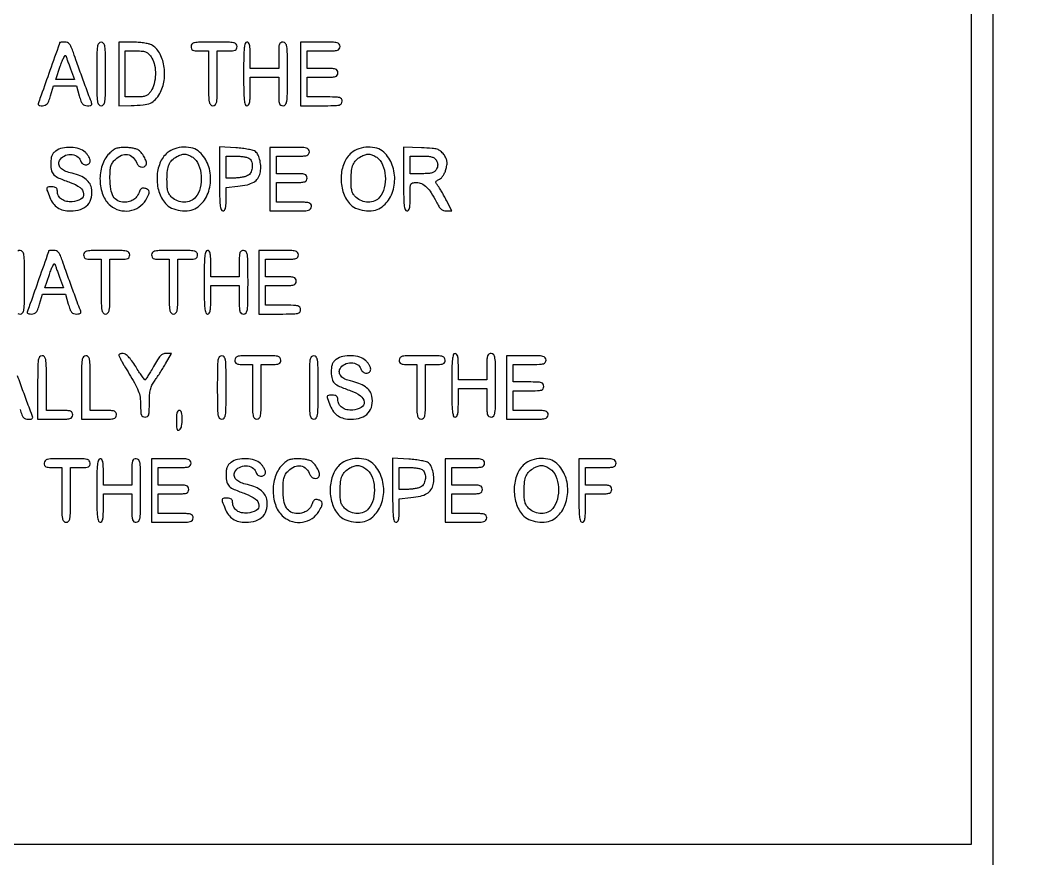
# Model space of a CAD drawing. Extents: x 0 to 1066, y 0 to 761.
# Drawn here: x 924.17 to 963, y 336.41 to 368.77 of the extents above; entities that cross this region are included whole.
import ezdxf

# ---------------------------------------------------------------- set-up
doc = ezdxf.new("R2010")
doc.units = 0
doc.header["$MEASUREMENT"] = 0

msp = doc.modelspace()

# ---------------------------------------------------------------- linework, layer by layer
for points in [[(409.06215, 749.15415), (40.8618, 749.132981), (40.8618, 380.65769), (40.8618, 12.1824), (501.2973, 12.1824), (961.7328, 12.1824), (961.7328, 380.646631), (961.7328, 749.110861), (961.41555, 749.1633, 0.040886), (961.153339, 749.184871, 0.000002), (934.190609, 749.194398, 0.000089), (904.448031, 749.199508, 0.000054), (869.1804, 749.195529, -0.000029), (813.61687, 749.186499, -0.000004), (696.10453, 749.175037, -0.000004), (556.774728, 749.163736, -0.000004)], [(925.693195, 367.90425, -0.084799), (925.686691, 367.866234, -0.000052), (925.32072, 366.827462, -0.000388), (924.985176, 365.877728, -0.009822), (924.888175, 365.62005, 0.060048), (924.868583, 365.546319, 0.230938), (924.882832, 365.502462, 0.170663), (924.930925, 365.478354, 0.031659), (925.031179, 365.472, 0.086283), (925.139294, 365.490797, 0.134827), (925.216123, 365.544759, 0.082591), (925.278196, 365.65177, 0.018432), (925.345668, 365.8527), (925.458076, 366.2334), (925.903043, 366.2334), (926.348011, 366.2334), (926.4546, 365.8527, 0.017944), (926.519985, 365.64779, 0.087286), (926.580212, 365.542331, 0.141822), (926.657434, 365.489952, 0.078722), (926.770746, 365.472, 0.029308), (926.875892, 365.478168, 0.166988), (926.925622, 365.502076, 0.236769), (926.940464, 365.545866, 0.061225), (926.92069, 365.62005, -0.006965), (926.798401, 365.936406, -0.001209), (926.577145, 366.53784, -0.001323), (926.357417, 367.144587, -0.005089), (926.225652, 367.52355, 0.017403), (926.146881, 367.7333, 0.074917), (926.078122, 367.847075, 0.125362), (925.998416, 367.904972, 0.094981), (925.891849, 367.9254, 0.00999), (925.815684, 367.923878, 0.016528), (925.751552, 367.919187, 0.010464), (925.700448, 367.912662, 0.371455)], [(927.1314, 366.6987, 0.002322), (927.134989, 365.925838, 0.031956), (927.155467, 365.646487, 0.123223), (927.206278, 365.520109, 0.240299), (927.3006, 365.472, 0.240299), (927.394922, 365.520109, 0.123223), (927.445733, 365.646487, 0.031956), (927.466211, 365.925838, 0.002322), (927.4698, 366.6987, 0.002322), (927.466211, 367.471562, 0.031956), (927.445733, 367.750912, 0.123223), (927.394922, 367.877291, 0.240299), (927.3006, 367.9254, 0.240299), (927.206278, 367.877291, 0.123223), (927.155467, 367.750912, 0.031956), (927.134989, 367.471562, 0.002322)], [(927.9774, 366.6987), (927.9774, 365.472), (928.46385, 365.480433, 0.018847), (928.92682, 365.505933, 0.076273), (929.200229, 365.574281, 0.107083), (929.391418, 365.708069, 0.057946), (929.561622, 365.940964, 0.09461), (929.732613, 366.445618, 0.077415), (929.723201, 367.016231, 0.083451), (929.547567, 367.516665, 0.148656), (929.237384, 367.818403, 0.065462), (929.12504, 367.858866, 0.01784), (928.939059, 367.892574, 0.017725), (928.723431, 367.915991, 0.017594), (928.50615, 367.924153), (927.9774, 367.9254)], [(930.7692, 367.7562, 0.094959), (930.785763, 367.669774, 0.184152), (930.83265, 367.618725, 0.098846), (930.925639, 367.59333, 0.017388), (931.1076, 367.587), (931.446, 367.587), (931.446, 366.5295, 0.002827), (931.449731, 365.869541, 0.036854), (931.470534, 365.625338, 0.138781), (931.521794, 365.514868, 0.218517), (931.6152, 365.472, 0.218517), (931.708606, 365.514868, 0.138781), (931.759866, 365.625338, 0.036854), (931.780669, 365.869541, 0.002827), (931.7844, 366.5295), (931.7844, 367.587), (932.1651, 367.587, 0.013964), (932.374858, 367.592859, 0.090841), (932.477063, 367.61755, 0.188085), (932.527634, 367.668595, 0.102588), (932.5458, 367.7562, 0.193568), (932.508602, 367.848685, 0.15568), (932.413613, 367.900221, 0.043488), (932.204605, 367.921467, 0.003595), (931.6575, 367.9254, 0.003595), (931.110395, 367.921467, 0.043488), (930.901388, 367.900221, 0.15568), (930.806398, 367.848685, 0.193568)], [(932.7996, 366.6987, 0.003213), (932.803928, 366.025179, 0.022561), (932.822938, 365.6976, 0.049302), (932.858853, 365.521877, 0.328801), (932.9265, 365.472, 0.232029), (932.988237, 365.50228, 0.108427), (933.027369, 365.5848, 0.047315), (933.048101, 365.740657, 0.00942), (933.0534, 366.0219), (933.0534, 366.5718), (933.6033, 366.5718), (934.1532, 366.5718), (934.1532, 366.0219, 0.007414), (934.157971, 365.70012, 0.067313), (934.180858, 365.561888, 0.186514), (934.232213, 365.496704, 0.134481), (934.3224, 365.472, 0.240299), (934.416722, 365.520109, 0.123223), (934.467533, 365.646487, 0.031956), (934.488011, 365.925838, 0.002322), (934.4916, 366.6987, 0.002322), (934.488011, 367.471562, 0.031956), (934.467533, 367.750912, 0.123223), (934.416722, 367.877291, 0.240299), (934.3224, 367.9254, 0.12648), (934.232668, 367.902332, 0.188641), (934.1814, 367.8408, 0.072107), (934.158167, 367.711498, 0.008455), (934.1532, 367.4178), (934.1532, 366.9102), (933.6033, 366.9102), (933.0534, 366.9102), (933.0534, 367.4178, 0.010614), (933.047947, 367.674641, 0.050675), (933.026963, 367.81965, 0.113455), (932.987668, 367.89683, 0.222027), (932.9265, 367.9254, 0.328801), (932.858853, 367.875523, 0.049302), (932.822938, 367.6998, 0.022561), (932.803928, 367.372221, 0.003213)], [(934.9992, 366.6987), (934.9992, 365.472), (935.8029, 365.472, 0.004147), (936.293609, 365.47607, 0.047763), (936.484988, 365.497603, 0.16431), (936.572394, 365.549193, 0.179874), (936.6066, 365.6412, 0.157888), (936.57706, 365.732416, 0.176663), (936.50085, 365.783962, 0.055952), (936.335978, 365.806053, 0.005351), (935.9298, 365.8104), (935.253, 365.8104), (935.253, 366.1911), (935.253, 366.5718), (935.8452, 366.5718, 0.006583), (936.195092, 366.576407, 0.063075), (936.342225, 366.598993, 0.183695), (936.41107, 366.650426, 0.142406), (936.4374, 366.741, 0.142406), (936.41107, 366.831574, 0.183695), (936.342225, 366.883007, 0.063075), (936.195092, 366.905593, 0.006583), (935.8452, 366.9102), (935.253, 366.9102), (935.253, 367.2486), (935.253, 367.587), (935.8875, 367.587, 0.005909), (936.265526, 367.591467, 0.059311), (936.421538, 367.61379, 0.180365), (936.494056, 367.665288, 0.150217), (936.522, 367.7562, 0.17273), (936.489327, 367.847957, 0.168559), (936.405675, 367.89955, 0.050222), (936.223122, 367.921249, 0.004487), (935.7606, 367.9254), (934.9992, 367.9254)], [(926.119355, 366.88905), (926.269144, 366.4872), (925.906838, 366.4872), (925.544532, 366.4872), (925.722343, 367.001618, -0.011999), (925.793093, 367.191424, -0.026422), (925.858117, 367.331859, -0.047278), (925.908434, 367.408501, -0.601846), (925.93486, 367.403468, 0.009837), (925.956696, 367.337295, 0.001488), (926.003371, 367.205923, 0.001668), (926.059462, 367.051156, 0.001442)], [(929.252353, 367.31205, -0.090931), (929.364674, 367.030331, -0.056823), (929.394735, 366.675409, -0.056208), (929.343825, 366.317588, -0.081785), (929.21503, 366.026709, -0.053857), (929.121767, 365.913166, -0.102503), (929.022765, 365.849535, -0.073821), (928.885088, 365.818809, -0.018052), (928.65225, 365.8104), (928.2312, 365.8104), (928.2312, 366.6987), (928.2312, 367.587), (928.655443, 367.587, -0.017821), (928.905418, 367.578088, -0.090339), (929.039917, 367.543535, -0.111314), (929.139676, 367.467166, -0.033754)], [(925.54515, 363.722944, 0.064007), (925.452352, 363.638732, 0.085808), (925.394551, 363.541165, 0.066535), (925.364034, 363.411274, 0.024477), (925.3548, 363.222758, 0.055339), (925.383437, 362.964812, 0.149321), (925.473673, 362.806324, 0.090969), (925.667444, 362.680662, 0.013145), (926.108897, 362.510657, -0.070637), (926.483395, 362.314569, -0.215768), (926.623151, 362.071824, -0.299828), (926.515396, 361.867464, -0.104684), (926.181604, 361.76627, -0.073735), (925.955138, 361.780205, -0.104161), (925.770847, 361.861673, -0.119079), (925.651523, 362.000512, -0.118782), (925.6086, 362.178643, 0.082235), (925.596146, 362.253852, 0.147435), (925.560033, 362.304334, 0.119852), (925.495824, 362.332894, 0.045016), (925.3971, 362.3418, 0.028442), (925.242693, 362.33301, 0.327023), (925.200592, 362.294113, 0.139119), (925.207229, 362.214942, 0.005125), (925.317089, 361.932001, 0.065244), (925.445877, 361.702252, 0.088006), (925.619242, 361.539438, 0.085852), (925.84154, 361.443565, 0.059042), (926.114673, 361.4112, 0.079385), (926.503877, 361.473386, 0.130563), (926.781688, 361.654024, 0.137881), (926.923828, 361.940502, 0.093265), (926.924028, 362.307247, 0.114024), (926.840495, 362.498128, 0.079467), (926.67147, 362.662886, 0.063948), (926.422122, 362.7947, 0.038754), (926.100966, 362.887434, -0.060203), (925.884287, 362.960177, -0.103319), (925.733206, 363.075045, -0.141227), (925.668842, 363.213835, -0.162669), (925.693278, 363.357146, -0.149104), (925.867037, 363.530203, -0.123853), (926.121431, 363.592698, -0.133716), (926.360753, 363.5261, -0.183571), (926.498273, 363.352672, 0.153609), (926.580187, 363.236012, 0.157876), (926.713216, 363.188861, 0.194842), (926.829196, 363.232172, 0.210147), (926.8776, 363.342253, 0.093821), (926.863933, 363.414446, 0.037607), (926.820083, 363.50537, 0.035541), (926.756723, 363.598863, 0.037508), (926.681797, 363.680653, 0.118482), (926.45607, 363.809394, 0.061394), (926.133723, 363.861356, 0.060569), (925.801556, 363.833454, 0.10142)], [(927.605629, 363.62012, 0.114205), (927.337761, 363.16974, 0.083506), (927.254834, 362.591764, 0.085163), (927.365364, 362.029294, 0.127519), (927.653803, 361.623227, 0.108551), (927.999666, 361.441735, 0.105254), (928.393805, 361.419143, 0.106878), (928.758222, 361.558573, 0.11522), (929.020918, 361.833312, 0.021165), (929.129599, 362.036461, 0.127063), (929.152765, 362.153049, 0.232712), (929.110027, 362.228758, 0.086167), (928.995543, 362.280943, 0.067058), (928.918689, 362.290355, 0.120753), (928.857562, 362.274591, 0.12276), (928.811309, 362.232609, 0.07065), (928.778501, 362.164411, -0.072622), (928.692376, 361.987171, -0.089596), (928.563895, 361.856259, -0.08774), (928.395431, 361.776738, -0.066597), (928.192587, 361.7496, -0.114856), (927.942475, 361.807822, -0.145297), (927.768922, 361.968208, -0.099183), (927.669315, 362.251134, -0.035212), (927.639, 362.681069, -0.014703), (927.647329, 362.964243, -0.055361), (927.677225, 363.139021, -0.07729), (927.738679, 363.271512, -0.049247), (927.846655, 363.403145, -0.096703), (928.080225, 363.560412, -0.146157), (928.322227, 363.587024, -0.15206), (928.532432, 363.47691, -0.107279), (928.677938, 363.25125, 0.127947), (928.744211, 363.157126, 0.131147), (928.84736, 363.108314, 0.142401), (928.954676, 363.119266, 0.159485), (929.033819, 363.186052, 0.211029), (929.047963, 363.288173, 0.047286), (928.982419, 363.455749, 0.046742), (928.874302, 363.62791, 0.065556), (928.746131, 363.756159, 0.088545), (928.669029, 363.796119, 0.025252), (928.537936, 363.829736, 0.02458), (928.383506, 363.853294, 0.023821), (928.225878, 363.861909, 0.026305), (928.01583, 363.852319, 0.068477), (927.868986, 363.817166, 0.074054), (927.743848, 363.745592, 0.034872)], [(929.853403, 363.652573, 0.123885), (929.570212, 363.259877, 0.085485), (929.456637, 362.720957, 0.082885), (929.529108, 362.158936, 0.104562), (929.780839, 361.700326, 0.111799), (930.018809, 361.523975, 0.06908), (930.355208, 361.428281, 0.069045), (930.705165, 361.427815, 0.111332), (930.983082, 361.531881, 0.131426), (931.363839, 361.95786, 0.103697), (931.524254, 362.557511, 0.101152), (931.43159, 363.183853, 0.118621), (931.100971, 363.683419, 0.118666), (930.841235, 363.830001, 0.075716), (930.495556, 363.873938, 0.073305), (930.140541, 363.812607, 0.095814)], [(931.869, 362.649026, 0.003177), (931.873321, 361.969044, 0.022367), (931.892318, 361.638654, 0.048715), (931.92818, 361.461302, 0.329705), (931.9959, 361.4112, 0.208378), (932.056243, 361.43749, 0.11961), (932.095731, 361.507927, 0.055661), (932.117106, 361.638999, 0.012613), (932.1228, 361.864664), (932.1228, 362.318128), (932.57775, 362.365083, 0.029754), (932.943521, 362.424988, 0.076952), (933.191588, 362.522757, 0.106873), (933.349628, 362.667632, 0.100256), (933.438212, 362.86812, 0.058942), (933.461183, 363.100686, 0.048856), (933.43214, 363.347941, 0.051542), (933.360841, 363.564871, 0.114883), (933.256397, 363.702457, 0.111025), (933.172935, 363.745019, 0.015594), (932.982966, 363.78735, 0.017167), (932.751329, 363.823244, 0.01383), (932.500435, 363.846328), (931.869, 363.886851)], [(933.8148, 362.6379), (933.8148, 361.4112), (934.6185, 361.4112, 0.004147), (935.109209, 361.41527, 0.047763), (935.300588, 361.436803, 0.16431), (935.387994, 361.488393, 0.179874), (935.4222, 361.5804, 0.157888), (935.39266, 361.671616, 0.176663), (935.31645, 361.723162, 0.055952), (935.151578, 361.745253, 0.005351), (934.7454, 361.7496), (934.0686, 361.7496), (934.0686, 362.1303), (934.0686, 362.511), (934.6608, 362.511, 0.006583), (935.010692, 362.515607, 0.063075), (935.157825, 362.538193, 0.183695), (935.22667, 362.589626, 0.142406), (935.253, 362.6802, 0.142406), (935.22667, 362.770774, 0.183695), (935.157825, 362.822207, 0.063075), (935.010692, 362.844793, 0.006583), (934.6608, 362.8494), (934.0686, 362.8494), (934.0686, 363.1878), (934.0686, 363.5262), (934.7031, 363.5262, 0.005909), (935.081126, 363.530667, 0.059311), (935.237138, 363.55299, 0.180365), (935.309656, 363.604488, 0.150217), (935.3376, 363.6954, 0.17273), (935.304927, 363.787157, 0.168559), (935.221275, 363.83875, 0.050222), (935.038722, 363.860449, 0.004487), (934.5762, 363.8646), (933.8148, 363.8646)], [(936.959803, 363.652573, 0.123885), (936.676612, 363.259877, 0.085485), (936.563037, 362.720957, 0.082885), (936.635508, 362.158936, 0.104562), (936.887239, 361.700326, 0.111799), (937.125209, 361.523975, 0.06908), (937.461608, 361.428281, 0.069045), (937.811565, 361.427815, 0.111332), (938.089482, 361.531881, 0.131426), (938.470239, 361.95786, 0.103697), (938.630654, 362.557511, 0.101152), (938.53799, 363.183853, 0.118621), (938.207371, 363.683419, 0.118666), (937.947635, 363.830001, 0.075716), (937.601956, 363.873938, 0.073305), (937.246941, 363.812607, 0.095814)], [(938.9754, 362.641321, 0.003202), (938.979726, 361.965813, 0.022501), (938.998732, 361.63737, 0.049121), (939.03463, 361.461147, 0.329081), (939.1023, 361.4112, 0.232029), (939.164037, 361.44148, 0.108427), (939.203169, 361.524, 0.047315), (939.223901, 361.679857, 0.00942), (939.2292, 361.9611, -0.00595), (939.233507, 362.323065, -0.096871), (939.259544, 362.441198, -0.238613), (939.32421, 362.494815, -0.056005), (939.468253, 362.511, -0.111153), (939.669705, 362.465656, -0.081177), (939.85902, 362.334801, -0.058854), (940.04471, 362.108171, -0.025924), (940.236572, 361.77075, 0.021841), (940.336316, 361.591953, 0.069009), (940.42347, 361.486427, 0.100305), (940.515978, 361.430632, 0.085906), (940.628245, 361.4112), (940.83945, 361.4112), (940.633273, 361.81305, 0.006834), (940.545206, 361.979072, 0.006481), (940.451098, 362.145612, 0.006451), (940.364051, 362.29076, 0.022591), (940.302627, 362.380875, -0.02569), (940.236048, 362.479864, -0.192002), (940.227129, 362.534664, -0.198014), (940.258463, 362.57959, -0.027525), (940.359328, 362.636775, 0.089041), (940.437281, 362.694614, 0.046566), (940.511798, 362.790276, 0.042448), (940.575034, 362.910602, 0.038847), (940.619264, 363.043463, 0.026721), (940.653234, 363.219822, 0.076578), (940.651242, 363.344241, 0.082928), (940.612216, 363.456584, 0.035157), (940.525872, 363.591262, 0.057331), (940.403302, 363.72154, 0.10358), (940.274917, 363.790832, 0.055706), (940.079785, 363.825774, 0.007564), (939.664558, 363.846871), (938.9754, 363.871443)], [(930.832497, 363.480839, -0.143223), (931.060198, 363.196523, -0.079931), (931.16266, 362.761353, -0.077332), (931.124465, 362.300218, -0.11509), (930.943196, 361.93995, -0.119537), (930.754784, 361.800395, -0.098447), (930.509127, 361.749752, -0.09388), (930.252677, 361.796462, -0.097006), (930.034403, 361.933547, -0.056872), (929.933483, 362.05264, -0.080028), (929.875587, 362.178996, -0.054705), (929.847763, 362.350724, -0.014142), (929.841291, 362.631497, -0.025001), (929.860355, 362.976355, -0.075567), (929.919782, 363.203338, -0.098225), (930.033237, 363.368205, -0.062967), (930.2193, 363.508619, -0.051006), (930.384066, 363.581958, -0.090781), (930.530714, 363.601995, -0.090761), (930.674971, 363.568781, -0.050966)], [(933.03648, 363.42468, -0.13151), (933.115634, 363.287669, -0.084316), (933.133, 363.103715, -0.084006), (933.088613, 362.923681, -0.128741), (932.98995, 362.797967, -0.079472), (932.908595, 362.754501, -0.027293), (932.779772, 362.717804, -0.026323), (932.630863, 362.692196, -0.027554), (932.48235, 362.682891), (932.1228, 362.6802), (932.1228, 363.1032), (932.1228, 363.5262), (932.52888, 363.5262, -0.022886), (932.691785, 363.51874, -0.026473), (932.845496, 363.496378, -0.026952), (932.971695, 363.463981, -0.120635)], [(937.938897, 363.480839, -0.143223), (938.166598, 363.196523, -0.079931), (938.26906, 362.761353, -0.077332), (938.230865, 362.300218, -0.11509), (938.049596, 361.93995, -0.119537), (937.861184, 361.800395, -0.098447), (937.615527, 361.749752, -0.09388), (937.359077, 361.796462, -0.097006), (937.140803, 361.933547, -0.056872), (937.039883, 362.05264, -0.080028), (936.981987, 362.178996, -0.054705), (936.954163, 362.350724, -0.014142), (936.947691, 362.631497, -0.025001), (936.966755, 362.976355, -0.075567), (937.026182, 363.203338, -0.098225), (937.139637, 363.368205, -0.062967), (937.3257, 363.508619, -0.051006), (937.490466, 363.581958, -0.090781), (937.637114, 363.601995, -0.090761), (937.781371, 363.568781, -0.050966)], [(940.2444, 363.357, -0.049536), (940.280562, 363.269626, -0.073486), (940.292653, 363.1878, -0.073486), (940.280562, 363.105974, -0.049536), (940.2444, 363.0186, -0.09537), (940.175505, 362.933675, -0.100861), (940.081266, 362.882433, -0.059921), (939.936232, 362.856448, -0.014397), (939.691523, 362.8494), (939.2292, 362.8494), (939.2292, 363.1878), (939.2292, 363.5262), (939.691523, 363.5262, -0.014397), (939.936232, 363.519152, -0.059921), (940.081266, 363.493167, -0.100861), (940.175505, 363.441925, -0.09537)], [(925.270195, 359.86725, -0.084799), (925.263691, 359.829234, -0.000052), (924.89772, 358.790462, -0.000388), (924.562176, 357.840728, -0.009822), (924.465175, 357.58305, 0.060048), (924.445583, 357.509319, 0.230938), (924.459832, 357.465462, 0.170663), (924.507925, 357.441354, 0.031659), (924.608179, 357.435, 0.086283), (924.716294, 357.453797, 0.134827), (924.793123, 357.507759, 0.082591), (924.855196, 357.61477, 0.018432), (924.922668, 357.8157), (925.035076, 358.1964), (925.480043, 358.1964), (925.925011, 358.1964), (926.0316, 357.8157, 0.017944), (926.096985, 357.61079, 0.087286), (926.157212, 357.505331, 0.141822), (926.234434, 357.452952, 0.078722), (926.347746, 357.435, 0.029308), (926.452892, 357.441168, 0.166988), (926.502622, 357.465076, 0.236769), (926.517464, 357.508866, 0.061225), (926.49769, 357.58305, -0.006965), (926.375401, 357.899406, -0.001209), (926.154145, 358.50084, -0.001323), (925.934417, 359.107587, -0.005089), (925.802652, 359.48655, 0.017403), (925.723881, 359.6963, 0.074917), (925.655122, 359.810075, 0.125362), (925.575416, 359.867972, 0.094981), (925.468849, 359.8884, 0.00999), (925.392684, 359.886878, 0.016528), (925.328552, 359.882187, 0.010464), (925.277448, 359.875662, 0.371455)], [(926.6238, 359.7192, 0.094959), (926.640363, 359.632774, 0.184152), (926.68725, 359.581725, 0.098846), (926.780239, 359.55633, 0.017388), (926.9622, 359.55), (927.3006, 359.55), (927.3006, 358.4925, 0.002827), (927.304331, 357.832541, 0.036854), (927.325134, 357.588337, 0.138781), (927.376394, 357.477868, 0.218517), (927.4698, 357.435, 0.218517), (927.563206, 357.477868, 0.138781), (927.614466, 357.588337, 0.036854), (927.635269, 357.832541, 0.002827), (927.639, 358.4925), (927.639, 359.55), (928.0197, 359.55, 0.013964), (928.229458, 359.555859, 0.090841), (928.331663, 359.58055, 0.188085), (928.382234, 359.631595, 0.102588), (928.4004, 359.7192, 0.193568), (928.363202, 359.811685, 0.15568), (928.268213, 359.863221, 0.043488), (928.059205, 359.884467, 0.003595), (927.5121, 359.8884, 0.003595), (926.964995, 359.884467, 0.043488), (926.755988, 359.863221, 0.15568), (926.660998, 359.811685, 0.193568)], [(929.2464, 359.7192, 0.094959), (929.262963, 359.632774, 0.184152), (929.30985, 359.581725, 0.098846), (929.402839, 359.55633, 0.017388), (929.5848, 359.55), (929.9232, 359.55), (929.9232, 358.4925, 0.002827), (929.926931, 357.832541, 0.036854), (929.947734, 357.588337, 0.138781), (929.998994, 357.477868, 0.218517), (930.0924, 357.435, 0.218517), (930.185806, 357.477868, 0.138781), (930.237066, 357.588337, 0.036854), (930.257869, 357.832541, 0.002827), (930.2616, 358.4925), (930.2616, 359.55), (930.6423, 359.55, 0.013964), (930.852058, 359.555859, 0.090841), (930.954263, 359.58055, 0.188085), (931.004834, 359.631595, 0.102588), (931.023, 359.7192, 0.193568), (930.985802, 359.811685, 0.15568), (930.890813, 359.863221, 0.043488), (930.681805, 359.884467, 0.003595), (930.1347, 359.8884, 0.003595), (929.587595, 359.884467, 0.043488), (929.378588, 359.863221, 0.15568), (929.283598, 359.811685, 0.193568)], [(931.2768, 358.6617, 0.003213), (931.281128, 357.988179, 0.022561), (931.300138, 357.6606, 0.049302), (931.336053, 357.484877, 0.328801), (931.4037, 357.435, 0.232029), (931.465437, 357.46528, 0.108427), (931.504569, 357.5478, 0.047315), (931.525301, 357.703657, 0.00942), (931.5306, 357.9849), (931.5306, 358.5348), (932.0805, 358.5348), (932.6304, 358.5348), (932.6304, 357.9849, 0.007414), (932.635171, 357.66312, 0.067313), (932.658058, 357.524887, 0.186514), (932.709413, 357.459704, 0.134481), (932.7996, 357.435, 0.240299), (932.893922, 357.483109, 0.123223), (932.944733, 357.609488, 0.031956), (932.965211, 357.888838, 0.002322), (932.9688, 358.6617, 0.002322), (932.965211, 359.434562, 0.031956), (932.944733, 359.713912, 0.123223), (932.893922, 359.840291, 0.240299), (932.7996, 359.8884, 0.12648), (932.709868, 359.865332, 0.188641), (932.6586, 359.8038, 0.072107), (932.635367, 359.674498, 0.008455), (932.6304, 359.3808), (932.6304, 358.8732), (932.0805, 358.8732), (931.5306, 358.8732), (931.5306, 359.3808, 0.010614), (931.525147, 359.637641, 0.050675), (931.504163, 359.78265, 0.113455), (931.464868, 359.85983, 0.222027), (931.4037, 359.8884, 0.328801), (931.336053, 359.838523, 0.049302), (931.300138, 359.6628, 0.022561), (931.281128, 359.335221, 0.003213)], [(933.3918, 358.6617), (933.3918, 357.435), (934.1955, 357.435, 0.004147), (934.686209, 357.43907, 0.047763), (934.877588, 357.460603, 0.16431), (934.964994, 357.512193, 0.179874), (934.9992, 357.6042, 0.157888), (934.96966, 357.695416, 0.176663), (934.89345, 357.746963, 0.055952), (934.728578, 357.769053, 0.005351), (934.3224, 357.7734), (933.6456, 357.7734), (933.6456, 358.1541), (933.6456, 358.5348), (934.2378, 358.5348, 0.006583), (934.587692, 358.539407, 0.063075), (934.734825, 358.561993, 0.183695), (934.80367, 358.613426, 0.142406), (934.83, 358.704, 0.142406), (934.80367, 358.794574, 0.183695), (934.734825, 358.846007, 0.063075), (934.587692, 358.868593, 0.006583), (934.2378, 358.8732), (933.6456, 358.8732), (933.6456, 359.2116), (933.6456, 359.55), (934.2801, 359.55, 0.005909), (934.658126, 359.554467, 0.059311), (934.814138, 359.57679, 0.180365), (934.886656, 359.628288, 0.150217), (934.9146, 359.7192, 0.17273), (934.881927, 359.810957, 0.168559), (934.798275, 359.86255, 0.050222), (934.615722, 359.884249, 0.004487), (934.1532, 359.8884), (933.3918, 359.8884)], [(925.696355, 358.85205), (925.846144, 358.4502), (925.483838, 358.4502), (925.121532, 358.4502), (925.299343, 358.964618, -0.011999), (925.370093, 359.154424, -0.026422), (925.435117, 359.294859, -0.047278), (925.485434, 359.371501, -0.601846), (925.51186, 359.366468, 0.009837), (925.533696, 359.300295, 0.001488), (925.580371, 359.168923, 0.001668), (925.636462, 359.014156, 0.001442)], [(924.8472, 354.6009), (924.8472, 353.3742), (925.524, 353.3742, 0.005351), (925.930178, 353.378547, 0.055952), (926.09505, 353.400638, 0.176663), (926.17126, 353.452184, 0.157888), (926.2008, 353.5434, 0.12648), (926.177732, 353.633132, 0.188641), (926.1162, 353.6844, 0.072107), (925.986898, 353.707633, 0.008455), (925.6932, 353.7126), (925.1856, 353.7126), (925.1856, 354.7701, 0.002827), (925.181869, 355.430059, 0.036854), (925.161066, 355.674262, 0.138781), (925.109806, 355.784732, 0.218517), (925.0164, 355.8276, 0.240299), (924.922078, 355.779491, 0.123223), (924.871267, 355.653112, 0.031956), (924.850789, 355.373762, 0.002322)], [(926.5392, 354.6009), (926.5392, 353.3742), (927.216, 353.3742, 0.005351), (927.622178, 353.378547, 0.055952), (927.78705, 353.400638, 0.176663), (927.86326, 353.452184, 0.157888), (927.8928, 353.5434, 0.12648), (927.869732, 353.633132, 0.188641), (927.8082, 353.6844, 0.072107), (927.678898, 353.707633, 0.008455), (927.3852, 353.7126), (926.8776, 353.7126), (926.8776, 354.7701, 0.002827), (926.873869, 355.430059, 0.036854), (926.853066, 355.674262, 0.138781), (926.801806, 355.784732, 0.218517), (926.7084, 355.8276, 0.240299), (926.614078, 355.779491, 0.123223), (926.563267, 355.653112, 0.031956), (926.542789, 355.373762, 0.002322)], [(927.981069, 355.84875, 0.098044), (927.991363, 355.808974, 0.006751), (928.043394, 355.704533, 0.009417), (928.109928, 355.581144, 0.006929), (928.188085, 355.4469, -0.003893), (928.580894, 354.781523, -0.033196), (928.734386, 354.47105, -0.063283), (928.80157, 354.224831, -0.03501), (928.8234, 353.913444, 0.01019), (928.828671, 353.654844, 0.079044), (928.852421, 353.536781, 0.189957), (928.903577, 353.479815, 0.116431), (928.9926, 353.4588, 0.136957), (929.082914, 353.484011, 0.185702), (929.134294, 353.550333, 0.065938), (929.157083, 353.691338, 0.007136), (929.1618, 354.021865, -0.01444), (929.170496, 354.322899, -0.04363), (929.200109, 354.525747, -0.057784), (929.258533, 354.687, -0.044334), (929.356819, 354.846715, 0.01199), (929.447871, 354.975261, 0.005258), (929.562569, 355.149644, 0.0052), (929.680475, 355.337341, 0.006935), (929.783386, 355.51035), (930.014932, 355.9122), (929.805593, 355.9122, 0.108876), (929.686925, 355.88605, 0.092988), (929.582433, 355.811573, 0.053175), (929.470367, 355.667138, 0.012741), (929.317199, 355.4046, -0.00625), (929.207046, 355.210032, -0.009839), (929.107144, 355.046107, -0.004317), (929.019166, 354.910538, -0.251756), (928.993982, 354.897, -0.23848), (928.968019, 354.91013, -0.003892), (928.869586, 355.046107, -0.009183), (928.757333, 355.210035, -0.005851), (928.632522, 355.4046, 0.015141), (928.480811, 355.631702, 0.036179), (928.351602, 355.787763, 0.050226), (928.240219, 355.882833, 0.152717), (928.146313, 355.9122, 0.035826), (928.081878, 355.907577, 0.055903), (928.028096, 355.893562, 0.07526), (927.992007, 355.873049, 0.245106)], [(931.7844, 354.6009, 0.002322), (931.787989, 353.828038, 0.031956), (931.808467, 353.548688, 0.123223), (931.859278, 353.422309, 0.240299), (931.9536, 353.3742, 0.240299), (932.047922, 353.422309, 0.123223), (932.098733, 353.548688, 0.031956), (932.119211, 353.828038, 0.002322), (932.1228, 354.6009, 0.002322), (932.119211, 355.373762, 0.031956), (932.098733, 355.653112, 0.123223), (932.047922, 355.779491, 0.240299), (931.9536, 355.8276, 0.240299), (931.859278, 355.779491, 0.123223), (931.808467, 355.653112, 0.031956), (931.787989, 355.373762, 0.002322)], [(932.4612, 355.6584, 0.094959), (932.477763, 355.571974, 0.184152), (932.52465, 355.520925, 0.098846), (932.617639, 355.49553, 0.017388), (932.7996, 355.4892), (933.138, 355.4892), (933.138, 354.4317, 0.002827), (933.141731, 353.771741, 0.036854), (933.162534, 353.527537, 0.138781), (933.213794, 353.417068, 0.218517), (933.3072, 353.3742, 0.218517), (933.400606, 353.417068, 0.138781), (933.451866, 353.527537, 0.036854), (933.472669, 353.771741, 0.002827), (933.4764, 354.4317), (933.4764, 355.4892), (933.8571, 355.4892, 0.013964), (934.066858, 355.495059, 0.090841), (934.169063, 355.51975, 0.188085), (934.219634, 355.570795, 0.102588), (934.2378, 355.6584, 0.193568), (934.200602, 355.750885, 0.15568), (934.105613, 355.802421, 0.043488), (933.896605, 355.823667, 0.003595), (933.3495, 355.8276, 0.003595), (932.802395, 355.823667, 0.043488), (932.593388, 355.802421, 0.15568), (932.498398, 355.750885, 0.193568)], [(935.3376, 354.6009, 0.002322), (935.341189, 353.828038, 0.031956), (935.361667, 353.548688, 0.123223), (935.412478, 353.422309, 0.240299), (935.5068, 353.3742, 0.240299), (935.601122, 353.422309, 0.123223), (935.651933, 353.548688, 0.031956), (935.672411, 353.828038, 0.002322), (935.676, 354.6009, 0.002322), (935.672411, 355.373762, 0.031956), (935.651933, 355.653112, 0.123223), (935.601122, 355.779491, 0.240299), (935.5068, 355.8276, 0.240299), (935.412478, 355.779491, 0.123223), (935.361667, 355.653112, 0.031956), (935.341189, 355.373762, 0.002322)], [(936.37395, 355.685944, 0.064007), (936.281152, 355.601732, 0.085808), (936.223351, 355.504165, 0.066535), (936.192834, 355.374274, 0.024477), (936.1836, 355.185758, 0.055339), (936.212237, 354.927812, 0.149321), (936.302473, 354.769324, 0.090969), (936.496244, 354.643662, 0.013145), (936.937697, 354.473657, -0.070637), (937.312195, 354.277569, -0.215768), (937.451951, 354.034824, -0.299828), (937.344196, 353.830464, -0.104684), (937.010404, 353.72927, -0.073735), (936.783938, 353.743205, -0.104161), (936.599647, 353.824673, -0.119079), (936.480323, 353.963512, -0.118782), (936.4374, 354.141643, 0.082235), (936.424946, 354.216852, 0.147435), (936.388833, 354.267334, 0.119852), (936.324624, 354.295894, 0.045016), (936.2259, 354.3048, 0.028442), (936.071493, 354.29601, 0.327023), (936.029392, 354.257113, 0.139119), (936.036029, 354.177942, 0.005125), (936.145889, 353.895001, 0.065244), (936.274677, 353.665252, 0.088006), (936.448042, 353.502438, 0.085852), (936.67034, 353.406565, 0.059042), (936.943473, 353.3742, 0.079385), (937.332677, 353.436386, 0.130563), (937.610488, 353.617024, 0.137881), (937.752628, 353.903502, 0.093265), (937.752828, 354.270247, 0.114024), (937.669295, 354.461128, 0.079467), (937.50027, 354.625886, 0.063948), (937.250922, 354.7577, 0.038754), (936.929766, 354.850434, -0.060203), (936.713087, 354.923177, -0.103319), (936.562006, 355.038045, -0.141227), (936.497642, 355.176835, -0.162669), (936.522078, 355.320146, -0.149104), (936.695837, 355.493203, -0.123853), (936.950231, 355.555698, -0.133716), (937.189553, 355.4891, -0.183571), (937.327073, 355.315672, 0.153609), (937.408987, 355.199012, 0.157876), (937.542016, 355.151861, 0.194842), (937.657996, 355.195172, 0.210147), (937.7064, 355.305253, 0.093821), (937.692733, 355.377446, 0.037607), (937.648883, 355.46837, 0.035541), (937.585523, 355.561863, 0.037508), (937.510597, 355.643653, 0.118482), (937.28487, 355.772394, 0.061394), (936.962523, 355.824356, 0.060569), (936.630356, 355.796454, 0.10142)], [(938.8062, 355.6584, 0.094959), (938.822763, 355.571974, 0.184152), (938.86965, 355.520925, 0.098846), (938.962639, 355.49553, 0.017388), (939.1446, 355.4892), (939.483, 355.4892), (939.483, 354.4317, 0.002827), (939.486731, 353.771741, 0.036854), (939.507534, 353.527537, 0.138781), (939.558794, 353.417068, 0.218517), (939.6522, 353.3742, 0.218517), (939.745606, 353.417068, 0.138781), (939.796866, 353.527537, 0.036854), (939.817669, 353.771741, 0.002827), (939.8214, 354.4317), (939.8214, 355.4892), (940.2021, 355.4892, 0.013964), (940.411858, 355.495059, 0.090841), (940.514063, 355.51975, 0.188085), (940.564634, 355.570795, 0.102588), (940.5828, 355.6584, 0.193568), (940.545602, 355.750885, 0.15568), (940.450613, 355.802421, 0.043488), (940.241605, 355.823667, 0.003595), (939.6945, 355.8276, 0.003595), (939.147395, 355.823667, 0.043488), (938.938388, 355.802421, 0.15568), (938.843398, 355.750885, 0.193568)], [(940.8366, 354.6855, 0.003213), (940.840928, 354.011979, 0.022561), (940.859938, 353.6844, 0.049302), (940.895853, 353.508677, 0.328801), (940.9635, 353.4588, 0.232029), (941.025237, 353.48908, 0.108427), (941.064369, 353.5716, 0.047315), (941.085101, 353.727457, 0.00942), (941.0904, 354.0087), (941.0904, 354.5586), (941.6403, 354.5586), (942.1902, 354.5586), (942.1902, 354.0087, 0.007414), (942.194971, 353.68692, 0.067313), (942.217858, 353.548688, 0.186514), (942.269213, 353.483504, 0.134481), (942.3594, 353.4588, 0.240299), (942.453722, 353.506909, 0.123223), (942.504533, 353.633287, 0.031956), (942.525011, 353.912638, 0.002322), (942.5286, 354.6855, 0.002322), (942.525011, 355.458362, 0.031956), (942.504533, 355.737712, 0.123223), (942.453722, 355.864091, 0.240299), (942.3594, 355.9122, 0.12648), (942.269668, 355.889132, 0.188641), (942.2184, 355.8276, 0.072107), (942.195167, 355.698298, 0.008455), (942.1902, 355.4046), (942.1902, 354.897), (941.6403, 354.897), (941.0904, 354.897), (941.0904, 355.4046, 0.010614), (941.084947, 355.661441, 0.050675), (941.063963, 355.80645, 0.113455), (941.024668, 355.88363, 0.222027), (940.9635, 355.9122, 0.328801), (940.895853, 355.862323, 0.049302), (940.859938, 355.6866, 0.022561), (940.840928, 355.359021, 0.003213)], [(942.9516, 354.6009), (942.9516, 353.3742), (943.7553, 353.3742, 0.004147), (944.246009, 353.37827, 0.047763), (944.437388, 353.399803, 0.16431), (944.524794, 353.451393, 0.179874), (944.559, 353.5434, 0.157888), (944.52946, 353.634616, 0.176663), (944.45325, 353.686162, 0.055952), (944.288378, 353.708253, 0.005351), (943.8822, 353.7126), (943.2054, 353.7126), (943.2054, 354.0933), (943.2054, 354.474), (943.7976, 354.474, 0.006583), (944.147492, 354.478607, 0.063075), (944.294625, 354.501193, 0.183695), (944.36347, 354.552626, 0.142406), (944.3898, 354.6432, 0.142406), (944.36347, 354.733774, 0.183695), (944.294625, 354.785207, 0.063075), (944.147492, 354.807793, 0.006583), (943.7976, 354.8124), (943.2054, 354.8124), (943.2054, 355.1508), (943.2054, 355.4892), (943.8399, 355.4892, 0.005909), (944.217926, 355.493667, 0.059311), (944.373938, 355.51599, 0.180365), (944.446456, 355.567488, 0.150217), (944.4744, 355.6584, 0.17273), (944.441727, 355.750157, 0.168559), (944.358075, 355.80175, 0.050222), (944.175522, 355.823449, 0.004487), (943.713, 355.8276), (942.9516, 355.8276)], [(930.202887, 353.292613, 0.009264), (930.210232, 353.07419, 0.072827), (930.230098, 352.974933, 0.300554), (930.267013, 352.947222, 0.190435), (930.320011, 352.964571, 0.174687), (930.40748, 353.11311, 0.048732), (930.431821, 353.38613, 0.050664), (930.403894, 353.639656, 0.353693), (930.313676, 353.7126, 0.226957), (930.260249, 353.687032, 0.105432), (930.224726, 353.616754, 0.053591), (930.205744, 353.491859, 0.014711)], [(925.101, 351.6822, 0.094959), (925.117563, 351.595774, 0.184152), (925.16445, 351.544725, 0.098846), (925.257439, 351.51933, 0.017388), (925.4394, 351.513), (925.7778, 351.513), (925.7778, 350.4555, 0.002827), (925.781531, 349.795541, 0.036854), (925.802334, 349.551337, 0.138781), (925.853594, 349.440868, 0.218517), (925.947, 349.398, 0.218517), (926.040406, 349.440868, 0.138781), (926.091666, 349.551337, 0.036854), (926.112469, 349.795541, 0.002827), (926.1162, 350.4555), (926.1162, 351.513), (926.4969, 351.513, 0.013964), (926.706658, 351.518859, 0.090841), (926.808863, 351.54355, 0.188085), (926.859434, 351.594595, 0.102588), (926.8776, 351.6822, 0.193568), (926.840402, 351.774685, 0.15568), (926.745413, 351.826221, 0.043488), (926.536405, 351.847467, 0.003595), (925.9893, 351.8514, 0.003595), (925.442195, 351.847467, 0.043488), (925.233188, 351.826221, 0.15568), (925.138198, 351.774685, 0.193568)], [(927.1314, 350.6247, 0.003213), (927.135728, 349.951179, 0.022561), (927.154738, 349.6236, 0.049302), (927.190653, 349.447877, 0.328801), (927.2583, 349.398, 0.232029), (927.320037, 349.42828, 0.108427), (927.359169, 349.5108, 0.047315), (927.379901, 349.666657, 0.00942), (927.3852, 349.9479), (927.3852, 350.4978), (927.9351, 350.4978), (928.485, 350.4978), (928.485, 349.9479, 0.007414), (928.489771, 349.62612, 0.067313), (928.512658, 349.487888, 0.186514), (928.564013, 349.422704, 0.134481), (928.6542, 349.398, 0.240299), (928.748522, 349.446109, 0.123223), (928.799333, 349.572487, 0.031956), (928.819811, 349.851838, 0.002322), (928.8234, 350.6247, 0.002322), (928.819811, 351.397562, 0.031956), (928.799333, 351.676912, 0.123223), (928.748522, 351.803291, 0.240299), (928.6542, 351.8514, 0.12648), (928.564468, 351.828332, 0.188641), (928.5132, 351.7668, 0.072107), (928.489967, 351.637498, 0.008455), (928.485, 351.3438), (928.485, 350.8362), (927.9351, 350.8362), (927.3852, 350.8362), (927.3852, 351.3438, 0.010614), (927.379747, 351.600641, 0.050675), (927.358763, 351.74565, 0.113455), (927.319468, 351.82283, 0.222027), (927.2583, 351.8514, 0.328801), (927.190653, 351.801523, 0.049302), (927.154738, 351.6258, 0.022561), (927.135728, 351.298221, 0.003213)], [(929.2464, 350.6247), (929.2464, 349.398), (930.0501, 349.398, 0.004147), (930.540809, 349.40207, 0.047763), (930.732188, 349.423603, 0.16431), (930.819594, 349.475193, 0.179874), (930.8538, 349.5672, 0.157888), (930.82426, 349.658416, 0.176663), (930.74805, 349.709962, 0.055952), (930.583178, 349.732053, 0.005351), (930.177, 349.7364), (929.5002, 349.7364), (929.5002, 350.1171), (929.5002, 350.4978), (930.0924, 350.4978, 0.006583), (930.442292, 350.502407, 0.063075), (930.589425, 350.524993, 0.183695), (930.65827, 350.576426, 0.142406), (930.6846, 350.667, 0.142406), (930.65827, 350.757574, 0.183695), (930.589425, 350.809007, 0.063075), (930.442292, 350.831593, 0.006583), (930.0924, 350.8362), (929.5002, 350.8362), (929.5002, 351.1746), (929.5002, 351.513), (930.1347, 351.513, 0.005909), (930.512726, 351.517467, 0.059311), (930.668738, 351.53979, 0.180365), (930.741256, 351.591288, 0.150217), (930.7692, 351.6822, 0.17273), (930.736527, 351.773957, 0.168559), (930.652875, 351.82555, 0.050222), (930.470322, 351.847249, 0.004487), (930.0078, 351.8514), (929.2464, 351.8514)], [(932.31315, 351.709744, 0.064007), (932.220352, 351.625532, 0.085808), (932.162551, 351.527965, 0.066535), (932.132034, 351.398074, 0.024477), (932.1228, 351.209558, 0.055339), (932.151437, 350.951612, 0.149321), (932.241673, 350.793124, 0.090969), (932.435444, 350.667462, 0.013145), (932.876897, 350.497457, -0.070637), (933.251395, 350.301369, -0.215768), (933.391151, 350.058624, -0.299828), (933.283396, 349.854264, -0.104684), (932.949604, 349.75307, -0.073735), (932.723138, 349.767005, -0.104161), (932.538847, 349.848473, -0.119079), (932.419523, 349.987312, -0.118782), (932.3766, 350.165443, 0.082235), (932.364146, 350.240652, 0.147435), (932.328033, 350.291134, 0.119852), (932.263824, 350.319694, 0.045016), (932.1651, 350.3286, 0.028442), (932.010693, 350.31981, 0.327023), (931.968592, 350.280913, 0.139119), (931.975229, 350.201742, 0.005125), (932.085089, 349.918801, 0.065244), (932.213877, 349.689052, 0.088006), (932.387242, 349.526238, 0.085852), (932.60954, 349.430365, 0.059042), (932.882673, 349.398, 0.079385), (933.271877, 349.460186, 0.130563), (933.549688, 349.640824, 0.137881), (933.691828, 349.927302, 0.093265), (933.692028, 350.294047, 0.114024), (933.608495, 350.484928, 0.079467), (933.43947, 350.649686, 0.063948), (933.190122, 350.7815, 0.038754), (932.868966, 350.874234, -0.060203), (932.652287, 350.946977, -0.103319), (932.501206, 351.061845, -0.141227), (932.436842, 351.200635, -0.162669), (932.461278, 351.343946, -0.149104), (932.635037, 351.517003, -0.123853), (932.889431, 351.579498, -0.133716), (933.128753, 351.5129, -0.183571), (933.266273, 351.339472, 0.153609), (933.348187, 351.222812, 0.157876), (933.481216, 351.175661, 0.194842), (933.597196, 351.218972, 0.210147), (933.6456, 351.329053, 0.093821), (933.631933, 351.401246, 0.037607), (933.588083, 351.49217, 0.035541), (933.524723, 351.585663, 0.037508), (933.449797, 351.667453, 0.118482), (933.22407, 351.796194, 0.061394), (932.901723, 351.848156, 0.060569), (932.569556, 351.820254, 0.10142)], [(934.289029, 351.60692, 0.114205), (934.021161, 351.15654, 0.083506), (933.938234, 350.578564, 0.085163), (934.048764, 350.016094, 0.127519), (934.337203, 349.610027, 0.108551), (934.683066, 349.428535, 0.105254), (935.077205, 349.405943, 0.106878), (935.441622, 349.545373, 0.11522), (935.704318, 349.820112, 0.021165), (935.812999, 350.023261, 0.127063), (935.836165, 350.139849, 0.232712), (935.793427, 350.215558, 0.086167), (935.678943, 350.267743, 0.067058), (935.602089, 350.277155, 0.120753), (935.540962, 350.261391, 0.12276), (935.494709, 350.219409, 0.07065), (935.461901, 350.151211, -0.072622), (935.375776, 349.973971, -0.089596), (935.247295, 349.843059, -0.08774), (935.078831, 349.763538, -0.066597), (934.875987, 349.7364, -0.114856), (934.625875, 349.794622, -0.145297), (934.452322, 349.955008, -0.099183), (934.352715, 350.237934, -0.035212), (934.3224, 350.667869, -0.014703), (934.330729, 350.951043, -0.055361), (934.360625, 351.125821, -0.07729), (934.422079, 351.258312, -0.049247), (934.530055, 351.389945, -0.096703), (934.763625, 351.547212, -0.146157), (935.005627, 351.573824, -0.15206), (935.215832, 351.46371, -0.107279), (935.361338, 351.23805, 0.127947), (935.427611, 351.143926, 0.131147), (935.53076, 351.095114, 0.142401), (935.638076, 351.106066, 0.159485), (935.717219, 351.172852, 0.211029), (935.731363, 351.274973, 0.047286), (935.665819, 351.442549, 0.046742), (935.557702, 351.61471, 0.065556), (935.429531, 351.742959, 0.088545), (935.352429, 351.782919, 0.025252), (935.221336, 351.816536, 0.02458), (935.066906, 351.840094, 0.023821), (934.909278, 351.848709, 0.026305), (934.69923, 351.839119, 0.068477), (934.552386, 351.803966, 0.074054), (934.427248, 351.732392, 0.034872)], [(936.536803, 351.639373, 0.123885), (936.253612, 351.246677, 0.085485), (936.140037, 350.707757, 0.082885), (936.212508, 350.145736, 0.104562), (936.464239, 349.687126, 0.111799), (936.702209, 349.510775, 0.06908), (937.038608, 349.415081, 0.069045), (937.388565, 349.414615, 0.111332), (937.666482, 349.518681, 0.131426), (938.047239, 349.94466, 0.103697), (938.207654, 350.544311, 0.101152), (938.11499, 351.170653, 0.118621), (937.784371, 351.670219, 0.118666), (937.524635, 351.816801, 0.075716), (937.178956, 351.860738, 0.073305), (936.823941, 351.799407, 0.095814)], [(938.5524, 350.635826, 0.003177), (938.556721, 349.955844, 0.022367), (938.575718, 349.625454, 0.048715), (938.61158, 349.448102, 0.329705), (938.6793, 349.398, 0.208378), (938.739643, 349.42429, 0.11961), (938.779131, 349.494727, 0.055661), (938.800506, 349.625799, 0.012613), (938.8062, 349.851464), (938.8062, 350.304928), (939.26115, 350.351883, 0.029754), (939.626921, 350.411788, 0.076952), (939.874988, 350.509557, 0.106873), (940.033028, 350.654432, 0.100256), (940.121612, 350.85492, 0.058942), (940.144583, 351.087486, 0.048856), (940.11554, 351.334741, 0.051542), (940.044241, 351.551671, 0.114883), (939.939797, 351.689257, 0.111025), (939.856335, 351.731819, 0.015594), (939.666366, 351.77415, 0.017167), (939.434729, 351.810044, 0.01383), (939.183835, 351.833128), (938.5524, 351.873651)], [(940.5828, 350.6247), (940.5828, 349.398), (941.3865, 349.398, 0.004147), (941.877209, 349.40207, 0.047763), (942.068588, 349.423603, 0.16431), (942.155994, 349.475193, 0.179874), (942.1902, 349.5672, 0.157888), (942.16066, 349.658416, 0.176663), (942.08445, 349.709962, 0.055952), (941.919578, 349.732053, 0.005351), (941.5134, 349.7364), (940.8366, 349.7364), (940.8366, 350.1171), (940.8366, 350.4978), (941.4288, 350.4978, 0.006583), (941.778692, 350.502407, 0.063075), (941.925825, 350.524993, 0.183695), (941.99467, 350.576426, 0.142406), (942.021, 350.667, 0.142406), (941.99467, 350.757574, 0.183695), (941.925825, 350.809007, 0.063075), (941.778692, 350.831593, 0.006583), (941.4288, 350.8362), (940.8366, 350.8362), (940.8366, 351.1746), (940.8366, 351.513), (941.4711, 351.513, 0.005909), (941.849126, 351.517467, 0.059311), (942.005138, 351.53979, 0.180365), (942.077656, 351.591288, 0.150217), (942.1056, 351.6822, 0.17273), (942.072927, 351.773957, 0.168559), (941.989275, 351.82555, 0.050222), (941.806722, 351.847249, 0.004487), (941.3442, 351.8514), (940.5828, 351.8514)], [(943.643203, 351.639373, 0.123885), (943.360012, 351.246677, 0.085485), (943.246437, 350.707757, 0.082885), (943.318908, 350.145736, 0.104562), (943.570639, 349.687126, 0.111799), (943.808609, 349.510775, 0.06908), (944.145008, 349.415081, 0.069045), (944.494965, 349.414615, 0.111332), (944.772882, 349.518681, 0.131426), (945.153639, 349.94466, 0.103697), (945.314054, 350.544311, 0.101152), (945.22139, 351.170653, 0.118621), (944.890771, 351.670219, 0.118666), (944.631035, 351.816801, 0.075716), (944.285356, 351.860738, 0.073305), (943.930341, 351.799407, 0.095814)], [(945.7434, 350.6247, 0.003213), (945.747728, 349.951179, 0.022561), (945.766738, 349.6236, 0.049302), (945.802653, 349.447877, 0.328801), (945.8703, 349.398, 0.232029), (945.932037, 349.42828, 0.108427), (945.971169, 349.5108, 0.047315), (945.991901, 349.666657, 0.00942), (945.9972, 349.9479), (945.9972, 350.4978), (946.5048, 350.4978, 0.008455), (946.798498, 350.502767, 0.072107), (946.9278, 350.526, 0.188641), (946.989332, 350.577268, 0.12648), (947.0124, 350.667, 0.12648), (946.989332, 350.756732, 0.188641), (946.9278, 350.808, 0.072107), (946.798498, 350.831233, 0.008455), (946.5048, 350.8362), (945.9972, 350.8362), (945.9972, 351.1746), (945.9972, 351.513), (946.5894, 351.513, 0.006583), (946.939292, 351.517607, 0.063075), (947.086425, 351.540193, 0.183695), (947.15527, 351.591626, 0.142406), (947.1816, 351.6822, 0.165398), (947.150483, 351.773695, 0.1727), (947.070563, 351.825274, 0.052938), (946.896845, 351.847157, 0.004884), (946.4625, 351.8514), (945.7434, 351.8514)], [(937.515897, 351.467639, -0.143223), (937.743598, 351.183323, -0.079931), (937.84606, 350.748153, -0.077332), (937.807865, 350.287018, -0.11509), (937.626596, 349.92675, -0.119537), (937.438184, 349.787195, -0.098447), (937.192527, 349.736552, -0.09388), (936.936077, 349.783262, -0.097006), (936.717803, 349.920347, -0.056872), (936.616883, 350.03944, -0.080028), (936.558987, 350.165796, -0.054705), (936.531163, 350.337524, -0.014142), (936.524691, 350.618297, -0.025001), (936.543755, 350.963155, -0.075567), (936.603182, 351.190138, -0.098225), (936.716637, 351.355005, -0.062967), (936.9027, 351.495419, -0.051006), (937.067466, 351.568758, -0.090781), (937.214114, 351.588795, -0.090761), (937.358371, 351.555581, -0.050966)], [(939.71988, 351.41148, -0.13151), (939.799034, 351.274469, -0.084316), (939.8164, 351.090515, -0.084006), (939.772013, 350.910481, -0.128741), (939.67335, 350.784767, -0.079472), (939.591995, 350.741301, -0.027293), (939.463172, 350.704604, -0.026323), (939.314263, 350.678996, -0.027554), (939.16575, 350.669691), (938.8062, 350.667), (938.8062, 351.09), (938.8062, 351.513), (939.21228, 351.513, -0.022886), (939.375185, 351.50554, -0.026473), (939.528896, 351.483179, -0.026952), (939.655095, 351.450781, -0.120635)], [(944.622297, 351.467639, -0.143223), (944.849998, 351.183323, -0.079931), (944.95246, 350.748153, -0.077332), (944.914265, 350.287018, -0.11509), (944.732996, 349.92675, -0.119537), (944.544584, 349.787195, -0.098447), (944.298927, 349.736552, -0.09388), (944.042477, 349.783262, -0.097006), (943.824203, 349.920347, -0.056872), (943.723283, 350.03944, -0.080028), (943.665387, 350.165796, -0.054705), (943.637563, 350.337524, -0.014142), (943.631091, 350.618297, -0.025001), (943.650155, 350.963155, -0.075567), (943.709582, 351.190138, -0.098225), (943.823037, 351.355005, -0.062967), (944.0091, 351.495419, -0.051006), (944.173866, 351.568758, -0.090781), (944.320514, 351.588795, -0.090761), (944.464771, 351.555581, -0.050966)]]:
    msp.add_lwpolyline(points, format="xyb", close=True)
for points in [[(479.458836, 95.240684, -0.000004), (502.524384, 95.211821, -0.198594)], [(710.559243, 95.267872, -0.000023), (733.258836, 95.240684, -0.000004), (756.324384, 95.211821, -0.198594)], [(542.992229, 95.24091, -0.000004), (565.972908, 95.212432, -0.198597)], [(606.442229, 95.24091, -0.000004), (629.422908, 95.212432, -0.198597)], [(669.892229, 95.24091, -0.000004), (692.872908, 95.212432, -0.198597)], [(924.080213, 357.459704, 0.134481), (924.1704, 357.435, 0.240299), (924.264722, 357.483109, 0.123223), (924.315533, 357.609488, 0.031956), (924.336011, 357.888838, 0.002322), (924.3396, 358.6617, 0.002322), (924.336011, 359.434562, 0.031956), (924.315533, 359.713912, 0.123223), (924.264722, 359.840291, 0.240299), (924.1704, 359.8884, 0.12648), (924.080668, 359.865332, 0.188641)], [(923.402491, 355.768434, -0.000052), (923.03652, 354.729662, -0.000388)], [(924.1704, 353.7549, 0.017944), (924.235785, 353.54999, 0.087286), (924.296012, 353.444531, 0.141822), (924.373234, 353.392152, 0.078722), (924.486546, 353.3742, 0.029308), (924.591692, 353.380368, 0.166988), (924.641422, 353.404276, 0.236769), (924.656264, 353.448066, 0.061225), (924.63649, 353.52225, -0.006965), (924.514201, 353.838606, -0.001209), (924.292945, 354.44004, -0.001323), (924.073217, 355.046787, -0.005089)]]:
    msp.add_lwpolyline(points, format="xyb")
msp.add_lwpolyline([(960.8868, 363.3147), (960.8868, 336.9618), (869.3496, 336.9618), (777.8124, 336.9618), (777.8124, 363.3147), (777.8124, 389.6676), (869.3496, 389.6676), (960.8868, 389.6676)], close=True)

doc.saveas('drawing.dxf')
